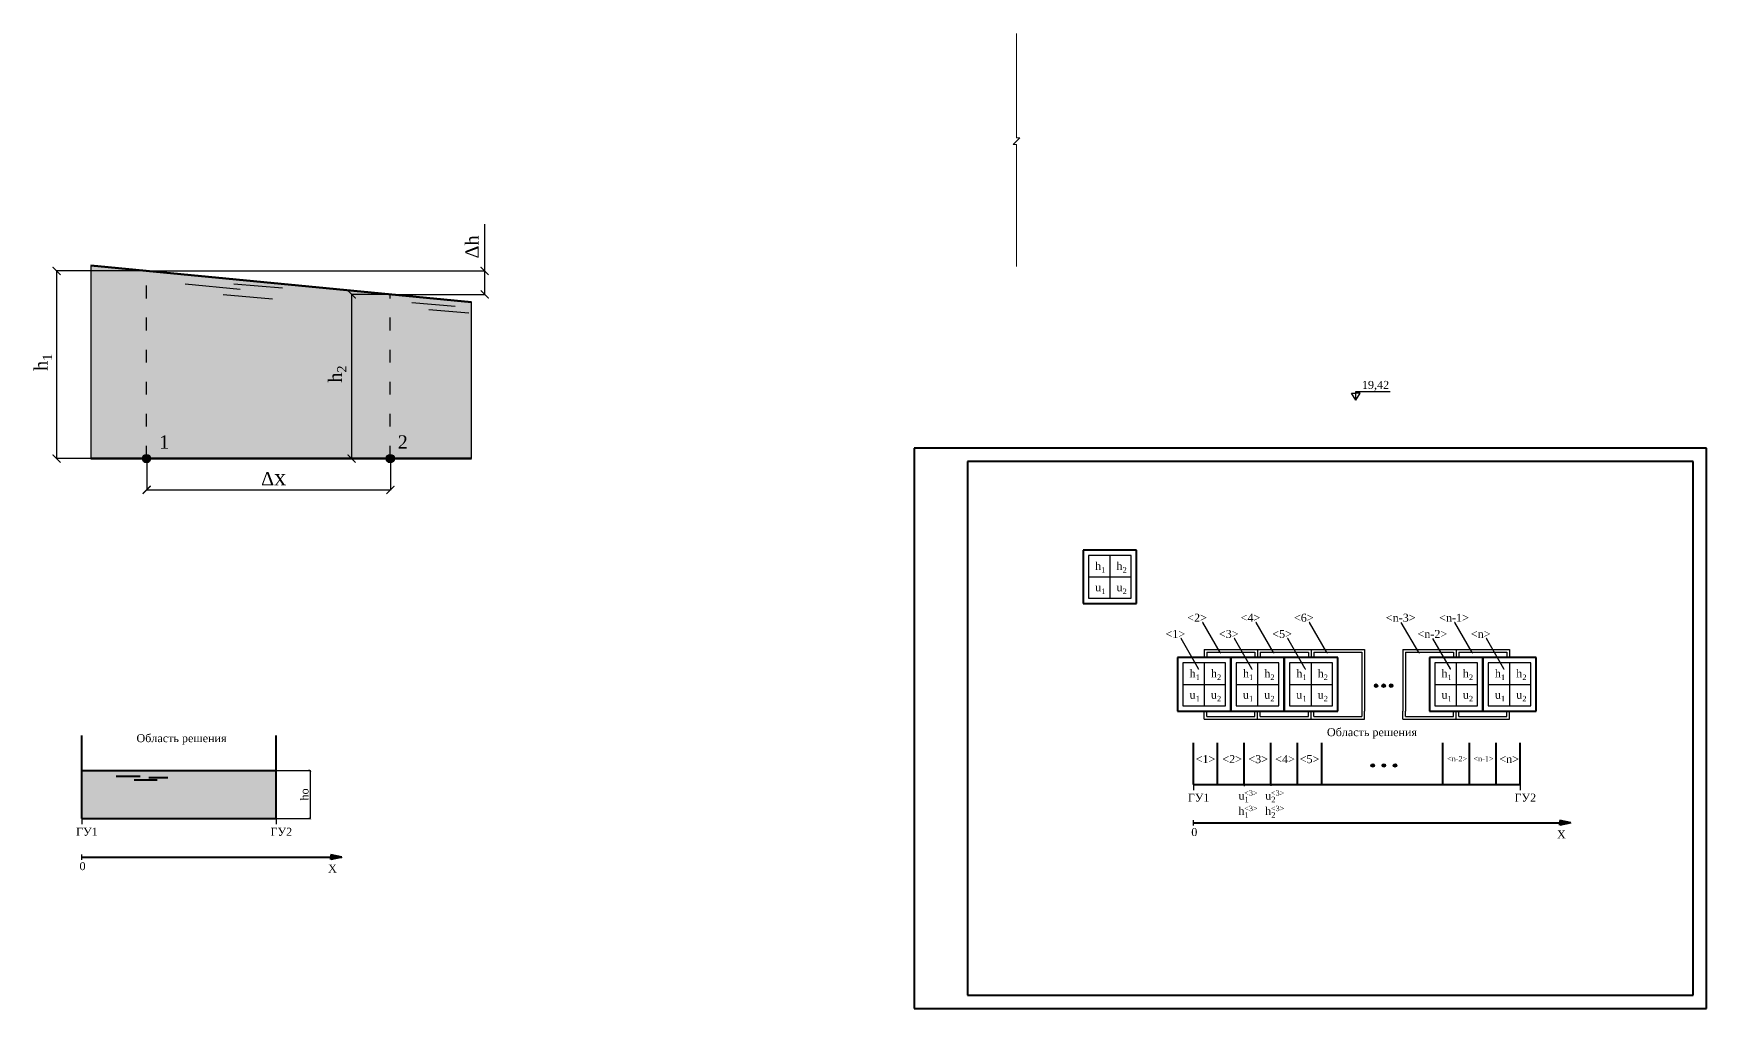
# Model space of a CAD drawing. Header units: inches. Extents: x -330 to 2628, y -14 to 790.
# Drawn here: x -330 to 297, y 0 to 365 of the extents above; entities that cross this region are included whole.
import ezdxf
from ezdxf import colors
from ezdxf.entities.mleader import LeaderData, LeaderLine
from ezdxf.math import Vec2, Vec3

# ---------------------------------------------------------------- set-up
doc = ezdxf.new("R2010")
doc.units = ezdxf.units.IN
doc.header["$MEASUREMENT"] = 0
doc.linetypes.add('ACAD_ISO03W100', pattern=[30, 12, -18])
doc.layers.add('invisible', color=50, linetype='Continuous', plot=False)
for name, color, linetype, lineweight in [('list1', 1, 'Continuous', 40), ('thin', 11, 'Continuous', 15), ('основная', 7, 'Continuous', 40)]:
    doc.layers.add(name, color=color, linetype=linetype, lineweight=lineweight)
for name, color, linetype in [('надписи', 7, 'Continuous'), ('пунктир', 7, 'ACAD_ISO03W100'), ('штриховка', 161, 'Continuous')]:
    doc.layers.add(name, color=color, linetype=linetype)
doc.styles.get("Standard").update_dxf_attribs({"font": 'TIMES.TTF', "height": 3})
doc.dimstyles.get("Standard").update_dxf_attribs({"dimtxt": 2.5, "dimasz": 1, "dimexe": 0.18, "dimexo": 0.0625, "dimgap": 0.8, "dimtad": 1, "dimdec": 4, "dimzin": 0, "dimdsep": 46, "dimtxsty": 'Standard', "dimblk": 'ARCHTICK', "dimcen": 0.3, "dimadec": 0, "dimazin": 0, "dimtfac": 1, "dimtdec": 4, "dimtofl": 0, "dimtmove": 0, "dimatfit": 3, "dimldrblk": 'ARCHTICK', "dimfxl": 1, "dimtolj": 1, "dimtzin": 0, "dimarcsym": 0})

# ---------------------------------------------------------------- blocks, each defined once
blk = doc.blocks.new('_ArchTick')
at = {"color": 0, "linetype": 'ByBlock', "const_width": 0.15}
blk.add_lwpolyline([(-0.5, -0.5), (0.5, 0.5)], dxfattribs=at)
blk = doc.blocks.new('*D11')
at = {"layer": 'Defpoints', "color": 0}
for p in [(-287.67, 276.36), (-196.33, 267.56), (-160.94, 267.56)]:
    blk.add_point(p, dxfattribs=at)
at = {"layer": 'надписи', "color": 0, "lineweight": -2}
for p, q in [((-160.94, 276.36), (-160.94, 293.85)), ((-287.61, 276.36), (-160.76, 276.36)), ((-160.94, 267.56), (-160.94, 276.36)), ((-196.27, 267.56), (-160.76, 267.56))]:
    blk.add_line(p, q, dxfattribs=at)
at = {"layer": 'надписи', "color": 0, "lineweight": -2, "xscale": 3, "yscale": 3, "zscale": 3}
for p, rotation in [((-160.94, 276.36), 90), ((-160.94, 267.56), 270)]:
    blk.add_blockref('_ArchTick', p, dxfattribs=dict(at, rotation=rotation))
blk = doc.blocks.new('*D12')
at = {"layer": 'Defpoints', "color": 0}
for p in [(-196.27, 267.56), (-210.8, 206.07), (-196.27, 206.07)]:
    blk.add_point(p, dxfattribs=at)
at = {"layer": 'надписи', "color": 0, "lineweight": -2}
for p, q in [((-196.33, 267.56), (-210.98, 267.56)), ((-210.8, 267.56), (-210.8, 206.07)), ((-196.33, 206.07), (-210.98, 206.07))]:
    blk.add_line(p, q, dxfattribs=at)
at = {"layer": 'надписи', "color": 0, "lineweight": -2, "xscale": 3, "yscale": 3, "zscale": 3}
for p, rotation in [((-210.8, 267.56), 90), ((-210.8, 206.07), 270)]:
    blk.add_blockref('_ArchTick', p, dxfattribs=dict(at, rotation=rotation))
blk = doc.blocks.new('*D13')
at = {"layer": 'Defpoints', "color": 0}
for p in [(-287.61, 276.36), (-321.39, 206.07), (-299.88, 206.07)]:
    blk.add_point(p, dxfattribs=at)
at = {"layer": 'надписи', "color": 0, "lineweight": -2}
for p, q in [((-287.67, 276.36), (-321.57, 276.36)), ((-321.39, 276.36), (-321.39, 206.07)), ((-299.94, 206.07), (-321.57, 206.07))]:
    blk.add_line(p, q, dxfattribs=at)
at = {"layer": 'надписи', "color": 0, "lineweight": -2, "xscale": 3, "yscale": 3, "zscale": 3}
for p, rotation in [((-321.39, 276.36), 90), ((-321.39, 206.07), 270)]:
    blk.add_blockref('_ArchTick', p, dxfattribs=dict(at, rotation=rotation))
blk = doc.blocks.new('*D14')
at = {"layer": 'Defpoints', "color": 0}
for p in [(-287.61, 206.07), (-196.27, 206.07), (-196.27, 194.37)]:
    blk.add_point(p, dxfattribs=at)
at = {"layer": 'надписи', "color": 0, "lineweight": -2}
for p, q in [((-287.61, 206.01), (-287.61, 194.19)), ((-196.27, 206.01), (-196.27, 194.19)), ((-287.61, 194.37), (-196.27, 194.37))]:
    blk.add_line(p, q, dxfattribs=at)
at = {"layer": 'надписи', "color": 0, "lineweight": -2, "xscale": 3, "yscale": 3, "zscale": 3, "rotation": 180}
blk.add_blockref('_ArchTick', (-287.61, 194.37), dxfattribs=at)
at = {"layer": 'надписи', "color": 0, "lineweight": -2, "xscale": 3, "yscale": 3, "zscale": 3}
blk.add_blockref('_ArchTick', (-196.27, 194.37), dxfattribs=at)
blk = doc.blocks.new('*D25')
at = {"layer": 'Defpoints', "color": 0}
for p in [(-239.1, 89.21), (-239.1, 71.23), (-226.39, 71.23)]:
    blk.add_point(p, dxfattribs=at)
at = {"layer": 'надписи', "color": 0, "lineweight": -2}
for p, q in [((-239.04, 89.21), (-226.21, 89.21)), ((-226.39, 89.21), (-226.39, 71.23)), ((-239.04, 71.23), (-226.21, 71.23))]:
    blk.add_line(p, q, dxfattribs=at)
for p, rotation in [((-226.39, 89.21), 90), ((-226.39, 71.23), 270)]:
    blk.add_blockref('_ArchTick', p, dxfattribs=dict(at, rotation=rotation))
at = {"layer": 'надписи', "color": 0, "insert": (-228.46, 80.22), "char_height": 3, "attachment_point": 5, "rotation": 90}
blk.add_mtext('\\A1;ho', dxfattribs=at)
blk = doc.blocks.new('_Dot')
at = {"color": 0, "linetype": 'ByBlock', "lineweight": -2}
blk.add_line((-0.5, 0), (-1, 0), dxfattribs=at)
at = {"color": 0, "linetype": 'ByBlock', "const_width": 0.5}
blk.add_lwpolyline([(-0.25, 0, 1), (0.25, 0, 1)], format="xyb", close=True, dxfattribs=at)

msp = doc.modelspace()

# ---------------------------------------------------------------- hatches: boundary and pattern name
at = {"layer": 'надписи'}
h = msp.add_hatch(color=256, dxfattribs=at)
h.paths.add_polyline_path([(-289.213, 206.068), (-286.131, 206.068, 1)])
h.paths.add_polyline_path([(-289.213, 206.068, 1), (-286.131, 206.068)])
h = msp.add_hatch(color=256, dxfattribs=at)
h.paths.add_polyline_path([(-197.87, 206.068), (-194.788, 206.068, 1)])
h.paths.add_polyline_path([(-197.87, 206.068, 1), (-194.788, 206.068)])
h = msp.add_hatch(color=256, dxfattribs=at)
h.paths.add_polyline_path([(-197.87, 206.068), (-194.788, 206.068, 1)])
h.paths.add_polyline_path([(-197.87, 206.068, 1), (-194.788, 206.068)])
at = {"layer": 'основная'}
h = msp.add_hatch(color=256, dxfattribs=at)
edge = h.paths.add_edge_path()
edge.add_spline(control_points=[(172.937, 120.346), (173.08, 120.757), (173.226, 121.162), (173.375, 121.562)], knot_values=[5.0089579, 5.0089579, 5.0089579, 5.0089579, 6.1905411, 6.1905411, 6.1905411, 6.1905411], degree=3, periodic=0)
edge.add_arc((173.153, 120.955), 0.646, 69.845827, 180)
edge.add_arc((173.153, 120.955), 0.646, 180, 250.482438)
edge = h.paths.add_edge_path()
edge.add_arc((173.153, 120.955), 0.646, 360, 429.845827)
edge.add_spline(control_points=[(173.375, 121.562), (173.226, 121.162), (173.08, 120.757), (172.937, 120.346)], knot_values=[5.0089579, 5.0089579, 5.0089579, 5.0089579, 6.1905411, 6.1905411, 6.1905411, 6.1905411], degree=3, periodic=0)
edge.add_arc((173.153, 120.955), 0.646, 250.482438, 360)
h = msp.add_hatch(color=256, dxfattribs=at)
edge = h.paths.add_edge_path()
edge.add_spline(control_points=[(175.766, 120.346), (175.909, 120.757), (176.055, 121.162), (176.204, 121.562)], knot_values=[5.0089579, 5.0089579, 5.0089579, 5.0089579, 6.1905411, 6.1905411, 6.1905411, 6.1905411], degree=3, periodic=0)
edge.add_arc((175.982, 120.955), 0.646, 69.845827, 180)
edge.add_arc((175.982, 120.955), 0.646, 180, 250.482438)
edge = h.paths.add_edge_path()
edge.add_arc((175.982, 120.955), 0.646, 360, 429.845827)
edge.add_spline(control_points=[(176.204, 121.562), (176.055, 121.162), (175.909, 120.757), (175.766, 120.346)], knot_values=[5.0089579, 5.0089579, 5.0089579, 5.0089579, 6.1905411, 6.1905411, 6.1905411, 6.1905411], degree=3, periodic=0)
edge.add_arc((175.982, 120.955), 0.646, 250.482438, 360)
h = msp.add_hatch(color=256, dxfattribs=at)
edge = h.paths.add_edge_path()
edge.add_spline(control_points=[(178.595, 120.346), (178.738, 120.757), (178.884, 121.162), (179.033, 121.562)], knot_values=[5.0089579, 5.0089579, 5.0089579, 5.0089579, 6.1905411, 6.1905411, 6.1905411, 6.1905411], degree=3, periodic=0)
edge.add_arc((178.811, 120.955), 0.646, 69.845827, 180)
edge.add_arc((178.811, 120.955), 0.646, 180, 250.482438)
edge = h.paths.add_edge_path()
edge.add_arc((178.811, 120.955), 0.646, 360, 429.845827)
edge.add_spline(control_points=[(179.033, 121.562), (178.884, 121.162), (178.738, 120.757), (178.595, 120.346)], knot_values=[5.0089579, 5.0089579, 5.0089579, 5.0089579, 6.1905411, 6.1905411, 6.1905411, 6.1905411], degree=3, periodic=0)
edge.add_arc((178.811, 120.955), 0.646, 250.482438, 360)
h = msp.add_hatch(color=256, dxfattribs=at)
edge = h.paths.add_edge_path()
edge.add_spline(control_points=[(171.67, 90.476), (171.813, 90.886), (171.959, 91.292), (172.109, 91.691)], knot_values=[5.0089579, 5.0089579, 5.0089579, 5.0089579, 6.1905411, 6.1905411, 6.1905411, 6.1905411], degree=3, periodic=0)
edge.add_arc((171.886, 91.085), 0.646, 69.845827, 180)
edge.add_arc((171.886, 91.085), 0.646, 180, 250.482438)
edge = h.paths.add_edge_path()
edge.add_arc((171.886, 91.085), 0.646, 360, 429.845827)
edge.add_spline(control_points=[(172.109, 91.691), (171.959, 91.292), (171.813, 90.886), (171.67, 90.476)], knot_values=[5.0089579, 5.0089579, 5.0089579, 5.0089579, 6.1905411, 6.1905411, 6.1905411, 6.1905411], degree=3, periodic=0)
edge.add_arc((171.886, 91.085), 0.646, 250.482438, 360)
h = msp.add_hatch(color=256, dxfattribs=at)
edge = h.paths.add_edge_path()
edge.add_spline(control_points=[(175.85, 90.483), (175.993, 90.893), (176.139, 91.299), (176.289, 91.698)], knot_values=[5.0089579, 5.0089579, 5.0089579, 5.0089579, 6.1905411, 6.1905411, 6.1905411, 6.1905411], degree=3, periodic=0)
edge.add_arc((176.066, 91.092), 0.646, 69.845827, 180)
edge.add_arc((176.066, 91.092), 0.646, 180, 250.482438)
edge = h.paths.add_edge_path()
edge.add_arc((176.066, 91.092), 0.646, 360, 429.845827)
edge.add_spline(control_points=[(176.289, 91.698), (176.139, 91.299), (175.993, 90.893), (175.85, 90.483)], knot_values=[5.0089579, 5.0089579, 5.0089579, 5.0089579, 6.1905411, 6.1905411, 6.1905411, 6.1905411], degree=3, periodic=0)
edge.add_arc((176.066, 91.092), 0.646, 250.482438, 360)
h = msp.add_hatch(color=256, dxfattribs=at)
edge = h.paths.add_edge_path()
edge.add_spline(control_points=[(180.031, 90.49), (180.174, 90.9), (180.32, 91.306), (180.469, 91.705)], knot_values=[5.0089579, 5.0089579, 5.0089579, 5.0089579, 6.1905411, 6.1905411, 6.1905411, 6.1905411], degree=3, periodic=0)
edge.add_arc((180.246, 91.099), 0.646, 69.845827, 180)
edge.add_arc((180.246, 91.099), 0.646, 180, 250.482438)
edge = h.paths.add_edge_path()
edge.add_arc((180.246, 91.099), 0.646, 360, 429.845827)
edge.add_spline(control_points=[(180.469, 91.705), (180.32, 91.306), (180.174, 90.9), (180.031, 90.49)], knot_values=[5.0089579, 5.0089579, 5.0089579, 5.0089579, 6.1905411, 6.1905411, 6.1905411, 6.1905411], degree=3, periodic=0)
edge.add_arc((180.246, 91.099), 0.646, 250.482438, 360)
h = msp.add_hatch(color=256, dxfattribs=at)
h.paths.add_polyline_path([(246.112, 69.541), (241.987, 70.422), (241.987, 69.541)])
h.paths.add_polyline_path([(246.112, 69.541), (241.987, 69.541), (241.987, 68.659)])
h = msp.add_hatch(color=256, dxfattribs=at)
h.paths.add_polyline_path([(-214.471, 56.771), (-218.596, 57.652), (-218.596, 56.771)])
h.paths.add_polyline_path([(-214.471, 56.771), (-218.596, 56.771), (-218.596, 55.889)])
at = {"layer": 'штриховка'}
h = msp.add_hatch(color=256, dxfattribs=at)
h.paths.add_polyline_path([(-287.672, 276.364), (-287.672, 206.068), (-196.329, 206.068), (-196.329, 267.558)])
h.paths.add_polyline_path([(-287.672, 276.364), (-308.487, 278.371), (-308.487, 206.068), (-287.672, 206.068)])
h.paths.add_polyline_path([(-196.329, 206.068), (-165.891, 206.068), (-165.891, 264.623), (-196.329, 267.558)])
msp.add_hatch(color=256, dxfattribs=at).paths.add_polyline_path([(-239.104, 89.209), (-311.924, 89.209), (-311.924, 71.228), (-239.104, 71.228)])

# ---------------------------------------------------------------- linework, layer by layer
at = {"layer": 'invisible'}
for p, q in [((-308.487, 278.371), (-308.487, 206.068)), ((-165.891, 206.068), (-165.891, 264.623)), ((109.759, 133.501), (109.759, 131.469)), ((109.759, 133.501), (127.759, 133.501)), ((127.759, 133.501), (127.759, 131.469)), ((129.759, 133.501), (147.759, 133.501)), ((129.759, 133.501), (129.759, 131.469)), ((147.759, 133.501), (147.759, 131.469)), ((149.759, 133.501), (149.759, 131.469)), ((149.759, 133.501), (167.759, 133.501)), ((167.759, 133.501), (167.759, 109.436)), ((184.184, 133.501), (184.184, 111.469)), ((184.184, 133.501), (202.184, 133.501)), ((202.184, 133.501), (202.184, 131.469)), ((204.184, 133.501), (204.184, 131.469)), ((204.184, 133.501), (222.184, 133.501)), ((222.184, 133.501), (222.184, 131.469)), ((109.759, 109.436), (109.759, 111.469)), ((109.759, 109.436), (127.759, 109.436)), ((127.759, 109.436), (127.759, 111.469)), ((129.759, 109.436), (129.759, 111.469)), ((129.759, 109.436), (147.759, 109.436)), ((147.759, 109.436), (147.759, 111.469)), ((149.759, 109.436), (149.759, 111.469)), ((149.759, 109.436), (167.759, 109.436)), ((184.184, 109.436), (184.184, 111.469)), ((184.184, 109.436), (202.184, 109.436)), ((202.184, 109.436), (202.184, 111.469)), ((204.184, 109.436), (204.184, 111.469)), ((204.184, 109.436), (222.184, 109.436)), ((222.184, 109.436), (222.184, 111.469))]:
    msp.add_line(p, q, dxfattribs=at)
at = {"layer": 'list1', "color": 104}
for p, q in [((297, 210), (0, 210)), ((0, 210), (0, 0)), ((297, 0), (297, 210)), ((292, 205), (20, 205)), ((20, 205), (20, 5)), ((292, 5), (292, 205)), ((0, 0), (297, 0)), ((20, 5), (292, 5))]:
    msp.add_line(p, q, dxfattribs=at)
at = {"layer": 'thin'}
for p, q in [((38.396, 326.301), (38.396, 365.351)), ((39.646, 326.301), (38.388, 325.043)), ((38.396, 326.301), (39.646, 326.301)), ((37.131, 323.786), (38.388, 325.043)), ((38.381, 323.786), (37.131, 323.786)), ((38.381, 323.786), (38.381, 278.026))]:
    msp.add_line(p, q, dxfattribs=at)
at = {"layer": 'надписи'}
for p, q in [((-273.204, 271.485), (-252.641, 269.493)), ((-254.906, 271.575), (-236.698, 270.036)), ((-258.982, 267.501), (-240.503, 265.871)), ((-188.185, 264.589), (-171.965, 263.184)), ((-181.927, 261.908), (-166.857, 260.734)), ((165.573, 227.903), (163.933, 230.526)), ((163.933, 230.526), (165.573, 230.526)), ((165.573, 227.903), (165.573, 231.216)), ((165.573, 231.216), (178.382, 231.216)), ((165.573, 227.903), (167.212, 230.526)), ((167.212, 230.526), (165.573, 230.526)), ((81.378, 169.706), (65.378, 169.706)), ((65.378, 169.706), (65.378, 153.706)), ((73.378, 169.706), (73.378, 153.706)), ((81.378, 153.706), (81.378, 169.706)), ((65.378, 161.706), (81.378, 161.706)), ((65.378, 153.706), (73.378, 153.706)), ((73.378, 153.706), (81.378, 153.706)), ((108.759, 134.501), (128.759, 134.501)), ((108.759, 134.501), (108.759, 131.469)), ((128.759, 134.501), (128.759, 131.469)), ((128.759, 134.501), (148.759, 134.501)), ((148.759, 134.501), (148.759, 131.469)), ((148.759, 134.501), (168.759, 134.501)), ((168.759, 134.501), (168.759, 111.469)), ((183.184, 134.501), (203.184, 134.501)), ((183.184, 134.501), (183.184, 111.469)), ((203.184, 134.501), (223.184, 134.501)), ((203.184, 134.501), (203.184, 131.469)), ((223.184, 134.501), (223.184, 131.469)), ((116.759, 129.469), (100.759, 129.469)), ((100.759, 129.469), (100.759, 113.469)), ((108.759, 129.469), (108.759, 113.469)), ((116.759, 113.469), (116.759, 129.469)), ((136.759, 129.469), (120.759, 129.469)), ((120.759, 129.469), (120.759, 113.469)), ((128.759, 129.469), (128.759, 113.469)), ((136.759, 113.469), (136.759, 129.469)), ((156.759, 129.469), (140.759, 129.469)), ((140.759, 129.469), (140.759, 113.469)), ((148.759, 129.469), (148.759, 113.469)), ((156.759, 113.469), (156.759, 129.469)), ((211.184, 129.469), (195.184, 129.469)), ((195.184, 129.469), (195.184, 113.469)), ((203.184, 129.469), (203.184, 113.469)), ((211.184, 113.469), (211.184, 129.469)), ((231.184, 129.469), (215.184, 129.469)), ((215.184, 129.469), (215.184, 113.469)), ((223.184, 129.469), (223.184, 113.469)), ((231.184, 113.469), (231.184, 129.469)), ((100.759, 121.469), (116.759, 121.469)), ((120.759, 121.469), (136.759, 121.469)), ((140.759, 121.469), (156.759, 121.469)), ((195.184, 121.469), (211.184, 121.469)), ((215.184, 121.469), (231.184, 121.469)), ((100.759, 113.469), (108.759, 113.469)), ((108.759, 113.469), (116.759, 113.469)), ((120.759, 113.469), (128.759, 113.469)), ((128.759, 113.469), (136.759, 113.469)), ((140.759, 113.469), (148.759, 113.469)), ((148.759, 113.469), (156.759, 113.469)), ((195.184, 113.469), (203.184, 113.469)), ((203.184, 113.469), (211.184, 113.469)), ((215.184, 113.469), (223.184, 113.469)), ((223.184, 113.469), (231.184, 113.469)), ((108.759, 108.436), (108.759, 111.469)), ((108.759, 108.436), (128.759, 108.436)), ((128.759, 108.436), (128.759, 111.469)), ((128.759, 108.436), (148.759, 108.436)), ((148.759, 108.436), (148.759, 111.469)), ((148.759, 108.436), (168.759, 108.436)), ((168.759, 108.436), (168.759, 111.469)), ((183.184, 108.436), (183.184, 111.469)), ((183.184, 108.436), (203.184, 108.436)), ((203.184, 108.436), (203.184, 111.469)), ((203.184, 108.436), (223.184, 108.436)), ((223.184, 108.436), (223.184, 111.469)), ((104.759, 83.998), (104.759, 81.842)), ((123.759, 83.998), (123.759, 83.311)), ((133.759, 83.998), (133.759, 83.407)), ((227.184, 83.998), (227.184, 81.842)), ((-311.924, 71.228), (-311.924, 69.073)), ((-239.042, 71.228), (-239.042, 69.073)), ((104.759, 68.541), (104.759, 70.541)), ((-311.924, 55.771), (-311.924, 57.771))]:
    msp.add_line(p, q, dxfattribs=at)
for centre, radius in [((-287.672, 206.068), 1.541), ((-196.329, 206.068), 1.541), ((-196.329, 206.068), 1.541), ((173.153, 120.955), 0.646), ((175.982, 120.955), 0.646), ((178.811, 120.955), 0.646), ((171.886, 91.085), 0.646), ((176.066, 91.092), 0.646), ((180.246, 91.099), 0.646)]:
    msp.add_circle(centre, radius, dxfattribs=at)
at = {"layer": 'основная', "lineweight": 100}
for p, q in [((-308.487, 278.371), (-165.891, 264.623)), ((-308.487, 206.068), (-165.891, 206.068))]:
    msp.add_line(p, q, dxfattribs=at)
at = {"layer": 'основная'}
for p, q in [((83.378, 171.706), (63.378, 171.706)), ((63.378, 171.706), (63.378, 151.706)), ((83.378, 151.706), (83.378, 171.706)), ((63.378, 151.706), (83.378, 151.706)), ((118.759, 131.469), (98.759, 131.469)), ((98.759, 131.469), (98.759, 111.469)), ((118.759, 111.469), (118.759, 131.469)), ((138.759, 131.469), (118.759, 131.469)), ((118.759, 131.469), (118.759, 111.469)), ((138.759, 111.469), (138.759, 131.469)), ((158.759, 131.469), (138.759, 131.469)), ((138.759, 131.469), (138.759, 111.469)), ((158.759, 111.469), (158.759, 131.469)), ((213.184, 131.469), (193.184, 131.469)), ((193.184, 131.469), (193.184, 111.469)), ((233.184, 131.469), (213.184, 131.469)), ((213.184, 131.469), (213.184, 111.469)), ((213.184, 111.469), (213.184, 131.469)), ((233.184, 111.469), (233.184, 131.469)), ((98.759, 111.469), (118.759, 111.469)), ((118.759, 111.469), (138.759, 111.469)), ((138.759, 111.469), (158.759, 111.469)), ((193.184, 111.469), (213.184, 111.469)), ((213.184, 111.469), (233.184, 111.469)), ((-311.924, 71.228), (-311.924, 102.34)), ((-239.104, 71.228), (-239.104, 102.34)), ((104.759, 83.998), (104.759, 99.554)), ((113.759, 83.998), (113.759, 99.554)), ((123.759, 83.998), (123.759, 99.554)), ((133.759, 83.998), (133.759, 99.554)), ((143.759, 83.998), (143.759, 99.554)), ((152.759, 83.998), (152.759, 99.554)), ((198.184, 83.998), (198.184, 99.554)), ((208.184, 83.998), (208.184, 99.554)), ((218.184, 83.998), (218.184, 99.554)), ((227.184, 83.998), (227.184, 99.554)), ((-311.924, 89.209), (-239.104, 89.209)), ((-299.043, 87.062), (-290.031, 87.062)), ((-292.284, 85.749), (-283.648, 85.749)), ((-286.808, 86.519), (-279.751, 86.519)), ((104.759, 83.998), (227.184, 83.998)), ((-311.924, 71.228), (-239.104, 71.228)), ((104.759, 69.541), (241.987, 69.541)), ((246.112, 69.541), (241.987, 70.422)), ((241.987, 70.422), (241.987, 69.541)), ((246.112, 69.541), (241.987, 68.659)), ((241.987, 68.659), (241.987, 69.541)), ((-311.924, 56.771), (-214.471, 56.771)), ((-214.471, 56.771), (-218.596, 57.652)), ((-218.596, 57.652), (-218.596, 56.771)), ((-214.471, 56.771), (-218.596, 55.889)), ((-218.596, 55.889), (-218.596, 56.771))]:
    msp.add_line(p, q, dxfattribs=at)
at = {"layer": 'пунктир', "ltscale": 0.4}
for p, q in [((-287.672, 206.068), (-287.672, 276.364)), ((-196.329, 206.068), (-196.329, 267.558))]:
    msp.add_line(p, q, dxfattribs=at)

# ---------------------------------------------------------------- texts
at = {"layer": 'надписи', "char_height": 5, "width": 12.35306, "attachment_point": 1, "rotation": 90}
for s, insert in [('\\A1;Δh', (-168.185, 281.043)), ('\\A1;h{\\H0.7x;\\S^ 1;}', (-329.753, 238.926)), ('\\A1;h{\\H0.7x;\\S^ 2;}', (-219.444, 234.523))]:
    msp.add_mtext(s, dxfattribs=dict(at, insert=insert))
at = {"layer": 'надписи', "attachment_point": 1}
for s, insert, char_height, width in [('19,42', (167.842, 235.169), 3, 8.46882), ('1', (-282.915, 214.776), 5, 8.8865), ('2', (-193.534, 214.779), 5, 9.38714), ('Δ{\\H1.2x;x}', (-244.723, 202.036), 5, 11.16516), ('\\A1;h{\\H0.7x;\\S^ 1;}', (67.871, 167.311), 3, 3.46369), ('\\A1;h{\\H0.7x;\\S^ 2;}', (75.871, 167.311), 3, 3.46369), ('\\A1;u{\\H0.7x;\\S^ 1;}', (67.871, 159.311), 3, 3.46369), ('\\A1;u{\\H0.7x;\\S^ 2;}', (75.871, 159.311), 3, 3.46369), ('<2>', (102.373, 147.927), 3, 5.3744), ('<4>', (122.373, 147.927), 3, 5.3744), ('<6>', (142.373, 147.927), 3, 5.3744), ('<n-3>', (176.799, 147.927), 3, 5.3744), ('<n-1>', (196.799, 147.927), 3, 5.3744), ('<1>', (94.239, 141.85), 3, 5.3744), ('<3>', (114.239, 141.85), 3, 5.3744), ('<5>', (134.239, 141.85), 3, 5.3744), ('<n-2>', (188.664, 141.85), 3, 5.3744), ('<n>', (208.664, 141.85), 3, 5.3744), ('\\A1;h{\\H0.7x;\\S^ 1;}', (103.252, 127.074), 3, 3.46369), ('\\A1;h{\\H0.7x;\\S^ 2;}', (111.252, 127.074), 3, 3.46369), ('\\A1;h{\\H0.7x;\\S^ 1;}', (123.252, 127.074), 3, 3.46369), ('\\A1;h{\\H0.7x;\\S^ 2;}', (131.252, 127.074), 3, 3.46369), ('\\A1;h{\\H0.7x;\\S^ 1;}', (143.252, 127.074), 3, 3.46369), ('\\A1;h{\\H0.7x;\\S^ 2;}', (151.252, 127.074), 3, 3.46369), ('\\A1;h{\\H0.7x;\\S^ 1;}', (197.677, 127.074), 3, 3.46369), ('\\A1;h{\\H0.7x;\\S^ 2;}', (205.677, 127.074), 3, 3.46369), ('\\A1;h{\\H0.7x;\\S^ 1;}', (217.677, 127.074), 3, 3.46369), ('\\A1;h{\\H0.7x;\\S^ 2;}', (225.677, 127.074), 3, 3.46369), ('\\A1;u{\\H0.7x;\\S^ 1;}', (103.252, 119.074), 3, 3.46369), ('\\A1;u{\\H0.7x;\\S^ 2;}', (111.252, 119.074), 3, 3.46369), ('\\A1;u{\\H0.7x;\\S^ 1;}', (123.252, 119.074), 3, 3.46369), ('\\A1;u{\\H0.7x;\\S^ 2;}', (131.252, 119.074), 3, 3.46369), ('\\A1;u{\\H0.7x;\\S^ 1;}', (143.252, 119.074), 3, 3.46369), ('\\A1;u{\\H0.7x;\\S^ 2;}', (151.252, 119.074), 3, 3.46369), ('\\A1;u{\\H0.7x;\\S^ 1;}', (197.677, 119.074), 3, 3.46369), ('\\A1;u{\\H0.7x;\\S^ 2;}', (205.677, 119.074), 3, 3.46369), ('\\A1;u{\\H0.7x;\\S^ 1;}', (217.677, 119.074), 3, 3.46369), ('\\A1;u{\\H0.7x;\\S^ 2;}', (225.677, 119.074), 3, 3.46369), ('Область решения', (-291.44, 102.808), 3, 53.35952), ('<1>', (105.525, 94.954), 3, 5.3744), ('<2>', (115.514, 94.954), 3, 5.3744), ('<3>', (125.273, 94.954), 3, 5.3744), ('<4>', (135.331, 94.954), 3, 5.3744), ('<5>', (144.525, 94.954), 3, 5.3744), ('<n-2>', (199.756, 94.591), 2, 5.3744), ('<n-1>', (209.647, 94.591), 2, 5.3744), ('<n>', (219.347, 94.954), 3, 5.3744), ('<3>', (123.752, 81.752), 2, 7.31174), ('<3>', (133.752, 81.752), 2, 7.31174), ('ГУ1', (102.612, 80.505), 3, 5.623), ('\\A1;h{\\H0.7x;\\S^ 1;}', (121.588, 75.496), 3, 4.63618), ('\\A1;u{\\H0.7x;\\S^ 1;}', (121.588, 81.277), 3, 4.63618), ('<3>', (123.752, 75.971), 2, 7.31174), ('\\A1;h{\\H0.7x;\\S^ 2;}', (131.588, 75.496), 3, 4.63618), ('\\A1;u{\\H0.7x;\\S^ 2;}', (131.588, 81.277), 3, 4.63618), ('<3>', (133.752, 75.971), 2, 7.31174), ('ГУ2', (225.038, 80.505), 3, 5.623), ('ГУ1', (-314.071, 67.735), 3, 5.623), ('ГУ2', (-241.188, 67.735), 3, 5.623)]:
    msp.add_mtext(s, dxfattribs=dict(at, insert=insert, char_height=char_height, width=width))
at = {"layer": 'основная', "insert": (154.735, 105.058), "char_height": 3, "width": 53.35952, "attachment_point": 1}
msp.add_mtext('Область решения', dxfattribs=at)
at = {"layer": 'пунктир', "char_height": 3, "width": 3.103, "attachment_point": 1}
for insert in [(103.897, 67.619), (-312.786, 54.849)]:
    msp.add_mtext('\\A1;0', dxfattribs=dict(at, insert=insert))
at = {"layer": 'пунктир', "char_height": 3, "attachment_point": 1}
for insert in [(240.962, 66.716), (-219.621, 53.946)]:
    msp.add_mtext('\\A1;X', dxfattribs=dict(at, insert=insert))

# ---------------------------------------------------------------- dimensions: what is measured, and where the dimension line sits
at = {"layer": 'надписи'}
for base, p1, p2, picture, middle in [((-160.945, 267.558), (-287.672, 276.364), (-196.329, 267.558), '*D11', (-160.945, 293.348)), ((-321.385, 206.068), (-287.609, 276.364), (-299.877, 206.068), '*D13', (-321.385, 241.216))]:
    dim = msp.add_linear_dim(base=base, p1=p1, p2=p2, angle=90, text=' ', dimstyle='Standard', override={"dimtxt": 1.8, "dimasz": 3, "dimgap": 0.5, "dimdec": 2, "dimcen": 0.5, "dimtdec": 2}, dxfattribs=at)
    dim.commit()
    dim.dimension.update_dxf_attribs({"geometry": picture, "text_midpoint": middle, "dimtype": 160})
for base, p1, p2, text, override, picture, middle in [((-210.795, 206.068), (-196.266, 267.558), (-196.266, 206.068), ' ', {"dimtxt": 1.8, "dimasz": 3, "dimgap": 0.5, "dimdec": 2, "dimcen": 0.5, "dimtdec": 2}, '*D12', (-210.795, 236.813)), ((-226.393, 71.228), (-239.104, 89.209), (-239.104, 71.228), 'ho', {"dimtxt": 1.8, "dimgap": 0.5, "dimdec": 2, "dimcen": 0.5, "dimtdec": 2}, '*D25', (-228.461, 80.219))]:
    dim = msp.add_linear_dim(base=base, p1=p1, p2=p2, angle=90, text=text, dimstyle='Standard', override=override, dxfattribs=at)
    dim.commit()
    dim.dimension.update_dxf_attribs({"geometry": picture, "text_midpoint": middle})
dim = msp.add_linear_dim(base=(-196.266, 194.367), p1=(-287.609, 206.068), p2=(-196.266, 206.068), text=' ', dimstyle='Standard', override={"dimtxt": 1.8, "dimasz": 3, "dimgap": 0.5, "dimdec": 2, "dimcen": 0.5, "dimtdec": 2}, dxfattribs=at)
dim.commit()
dim.dimension.update_dxf_attribs({"geometry": '*D14', "text_midpoint": (-241.938, 194.367)})

# ---------------------------------------------------------------- leaders
ml = msp.add_multileader_mtext('Standard', dxfattribs=at)
ml.set_content('', color=256)
ml.set_leader_properties()
ml.set_arrow_properties(name='DOT')
ml.build(insert=Vec2(0, 0))
ml.multileader.update_dxf_attribs({"dogleg_length": 0.36, "arrow_head_size": 0.3})
ctx = ml.context
ctx.base_point, ctx.char_height, ctx.arrow_head_size, ctx.landing_gap_size, ctx.plane_origin = Vec3(107.914, 144.665), 1.8, 0.3, 0.09, Vec3(114.85, 133.151)
ctx.text_align_type = 2
notes = []
notes.append((ctx, [(0, (1, 1, 0), (108.183, 144.665), (-1, 0), 0.0885, [(0, [(114.85, 133.151)], 0, [])])]))
ctx.mtext.insert, ctx.mtext.alignment, ctx.mtext.flow_direction = Vec3(108.004, 145.565), 3, 5
ml = msp.add_multileader_mtext('Standard', dxfattribs=at)
ml.set_content('', color=256)
ml.set_leader_properties()
ml.set_arrow_properties(name='DOT')
ml.build(insert=Vec2(0, 0))
ml.multileader.update_dxf_attribs({"dogleg_length": 0.36, "arrow_head_size": 0.3})
ctx = ml.context
ctx.base_point, ctx.char_height, ctx.arrow_head_size, ctx.landing_gap_size, ctx.plane_origin = Vec3(127.914, 144.665), 1.8, 0.3, 0.09, Vec3(134.85, 133.151)
ctx.text_align_type = 2
notes.append((ctx, [(0, (1, 1, 0), (128.183, 144.665), (-1, 0), 0.0885, [(0, [(134.85, 133.151)], 0, [])])]))
ctx.mtext.insert, ctx.mtext.alignment, ctx.mtext.flow_direction = Vec3(128.004, 145.565), 3, 5
ml = msp.add_multileader_mtext('Standard', dxfattribs=at)
ml.set_content('', color=256)
ml.set_leader_properties()
ml.set_arrow_properties(name='DOT')
ml.build(insert=Vec2(0, 0))
ml.multileader.update_dxf_attribs({"dogleg_length": 0.36, "arrow_head_size": 0.3})
ctx = ml.context
ctx.base_point, ctx.char_height, ctx.arrow_head_size, ctx.landing_gap_size, ctx.plane_origin = Vec3(147.914, 144.665), 1.8, 0.3, 0.09, Vec3(154.85, 133.151)
ctx.text_align_type = 2
notes.append((ctx, [(0, (1, 1, 0), (148.183, 144.665), (-1, 0), 0.0885, [(0, [(154.85, 133.151)], 0, [])])]))
ctx.mtext.insert, ctx.mtext.alignment, ctx.mtext.flow_direction = Vec3(148.004, 145.565), 3, 5
ml = msp.add_multileader_mtext('Standard', dxfattribs=at)
ml.set_content('', color=256)
ml.set_leader_properties()
ml.set_arrow_properties(name='DOT')
ml.build(insert=Vec2(0, 0))
ml.multileader.update_dxf_attribs({"dogleg_length": 0.36, "arrow_head_size": 0.3})
ctx = ml.context
ctx.base_point, ctx.char_height, ctx.arrow_head_size, ctx.landing_gap_size, ctx.plane_origin = Vec3(182.339, 144.665), 1.8, 0.3, 0.09, Vec3(189.275, 133.151)
ctx.text_align_type = 2
notes.append((ctx, [(0, (1, 1, 0), (182.608, 144.665), (-1, 0), 0.0885, [(0, [(189.275, 133.151)], 0, [])])]))
ctx.mtext.insert, ctx.mtext.alignment, ctx.mtext.flow_direction = Vec3(182.429, 145.565), 3, 5
ml = msp.add_multileader_mtext('Standard', dxfattribs=at)
ml.set_content('', color=256)
ml.set_leader_properties()
ml.set_arrow_properties(name='DOT')
ml.build(insert=Vec2(0, 0))
ml.multileader.update_dxf_attribs({"dogleg_length": 0.36, "arrow_head_size": 0.3})
ctx = ml.context
ctx.base_point, ctx.char_height, ctx.arrow_head_size, ctx.landing_gap_size, ctx.plane_origin = Vec3(202.339, 144.665), 1.8, 0.3, 0.09, Vec3(209.275, 133.151)
ctx.text_align_type = 2
notes.append((ctx, [(0, (1, 1, 0), (202.608, 144.665), (-1, 0), 0.0885, [(0, [(209.275, 133.151)], 0, [])])]))
ctx.mtext.insert, ctx.mtext.alignment, ctx.mtext.flow_direction = Vec3(202.429, 145.565), 3, 5
ml = msp.add_multileader_mtext('Standard', dxfattribs=at)
ml.set_content('', color=256)
ml.set_leader_properties()
ml.set_arrow_properties(name='DOT')
ml.build(insert=Vec2(0, 0))
ml.multileader.update_dxf_attribs({"dogleg_length": 0.36, "arrow_head_size": 0.3})
ctx = ml.context
ctx.base_point, ctx.char_height, ctx.arrow_head_size, ctx.landing_gap_size, ctx.plane_origin = Vec3(99.78, 138.588), 1.8, 0.3, 0.09, Vec3(106.715, 127.074)
ctx.text_align_type = 2
notes.append((ctx, [(0, (1, 1, 0), (100.048, 138.588), (-1, 0), 0.0885, [(0, [(106.715, 127.074)], 0, [])])]))
ctx.mtext.insert, ctx.mtext.alignment, ctx.mtext.flow_direction = Vec3(99.87, 139.488), 3, 5
ml = msp.add_multileader_mtext('Standard', dxfattribs=at)
ml.set_content('', color=256)
ml.set_leader_properties()
ml.set_arrow_properties(name='DOT')
ml.build(insert=Vec2(0, 0))
ml.multileader.update_dxf_attribs({"dogleg_length": 0.36, "arrow_head_size": 0.3})
ctx = ml.context
ctx.base_point, ctx.char_height, ctx.arrow_head_size, ctx.landing_gap_size, ctx.plane_origin = Vec3(119.78, 138.588), 1.8, 0.3, 0.09, Vec3(126.715, 127.074)
ctx.text_align_type = 2
notes.append((ctx, [(0, (1, 1, 0), (120.048, 138.588), (-1, 0), 0.0885, [(0, [(126.715, 127.074)], 0, [])])]))
ctx.mtext.insert, ctx.mtext.alignment, ctx.mtext.flow_direction = Vec3(119.87, 139.488), 3, 5
ml = msp.add_multileader_mtext('Standard', dxfattribs=at)
ml.set_content('', color=256)
ml.set_leader_properties()
ml.set_arrow_properties(name='DOT')
ml.build(insert=Vec2(0, 0))
ml.multileader.update_dxf_attribs({"dogleg_length": 0.36, "arrow_head_size": 0.3})
ctx = ml.context
ctx.base_point, ctx.char_height, ctx.arrow_head_size, ctx.landing_gap_size, ctx.plane_origin = Vec3(139.78, 138.588), 1.8, 0.3, 0.09, Vec3(146.715, 127.074)
ctx.text_align_type = 2
notes.append((ctx, [(0, (1, 1, 0), (140.048, 138.588), (-1, 0), 0.0885, [(0, [(146.715, 127.074)], 0, [])])]))
ctx.mtext.insert, ctx.mtext.alignment, ctx.mtext.flow_direction = Vec3(139.87, 139.488), 3, 5
ml = msp.add_multileader_mtext('Standard', dxfattribs=at)
ml.set_content('', color=256)
ml.set_leader_properties()
ml.set_arrow_properties(name='DOT')
ml.build(insert=Vec2(0, 0))
ml.multileader.update_dxf_attribs({"dogleg_length": 0.36, "arrow_head_size": 0.3})
ctx = ml.context
ctx.base_point, ctx.char_height, ctx.arrow_head_size, ctx.landing_gap_size, ctx.plane_origin = Vec3(194.205, 138.588), 1.8, 0.3, 0.09, Vec3(201.141, 127.074)
ctx.text_align_type = 2
notes.append((ctx, [(0, (1, 1, 0), (194.474, 138.588), (-1, 0), 0.0885, [(0, [(201.141, 127.074)], 0, [])])]))
ctx.mtext.insert, ctx.mtext.alignment, ctx.mtext.flow_direction = Vec3(194.295, 139.488), 3, 5
ml = msp.add_multileader_mtext('Standard', dxfattribs=at)
ml.set_content('', color=256)
ml.set_leader_properties()
ml.set_arrow_properties(name='DOT')
ml.build(insert=Vec2(0, 0))
ml.multileader.update_dxf_attribs({"dogleg_length": 0.36, "arrow_head_size": 0.3})
ctx = ml.context
ctx.base_point, ctx.char_height, ctx.arrow_head_size, ctx.landing_gap_size, ctx.plane_origin = Vec3(214.205, 138.588), 1.8, 0.3, 0.09, Vec3(221.141, 127.074)
ctx.text_align_type = 2
notes.append((ctx, [(0, (1, 1, 0), (214.474, 138.588), (-1, 0), 0.0885, [(0, [(221.141, 127.074)], 0, [])])]))
ctx.mtext.insert, ctx.mtext.alignment, ctx.mtext.flow_direction = Vec3(214.295, 139.488), 3, 5
for ctx, leaders in notes:
    for number, flags, end, landing, length, lines in leaders:
        leader = LeaderData()
        leader.index, (leader.has_last_leader_line, leader.has_dogleg_vector, leader.attachment_direction) = number, flags
        leader.last_leader_point, leader.dogleg_vector, leader.dogleg_length = Vec3(end), Vec3(landing), length
        for number, points, colour, breaks in lines:
            line = LeaderLine()
            line.index, line.vertices, line.color, line.breaks = number, Vec3.list(points), colors.encode_raw_color(colour), breaks
            leader.lines.append(line)
        ctx.leaders.append(leader)

doc.saveas('drawing.dxf')
